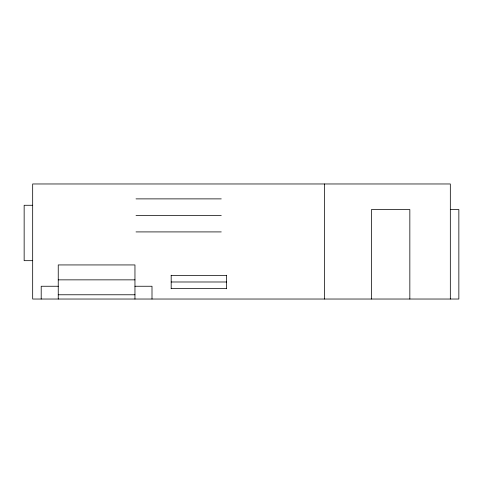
<?xml version="1.0" encoding="UTF-8"?>
<svg xmlns="http://www.w3.org/2000/svg" width="483" height="483" viewBox="0 0 483 483"><rect width="100%" height="100%" fill="white"/><g stroke="black" fill="none" stroke-linecap="round" stroke-linejoin="round"><path stroke-width="0.72" d="M136.019 198.881L221.256 198.881M32.675 205.275L24.15 205.275L24.15 260.675L32.675 260.675M450.325 209.537L458.85 209.537L458.85 299.031L32.675 299.031L32.675 183.969L450.325 183.969L450.325 299.031M136.019 215.394L221.256 215.394M136.019 231.912L221.256 231.912M171.181 275.594L226.581 275.594M58.244 279.856L134.956 279.856M171.181 281.987L226.581 281.987M58.244 286.25L41.2 286.25L41.2 299.031M134.956 286.25L152 286.25L152 299.031M171.181 288.381L226.581 288.381M58.244 294.775L134.956 294.775M409.838 299.031L409.838 209.537L371.481 209.537L371.481 299.031M324.606 183.969L324.606 299.031M226.581 275.219L226.581 288.756M171.181 275.219L171.181 288.756M134.956 299.031L134.956 264.938L58.244 264.938L58.244 299.031"/></g></svg>
